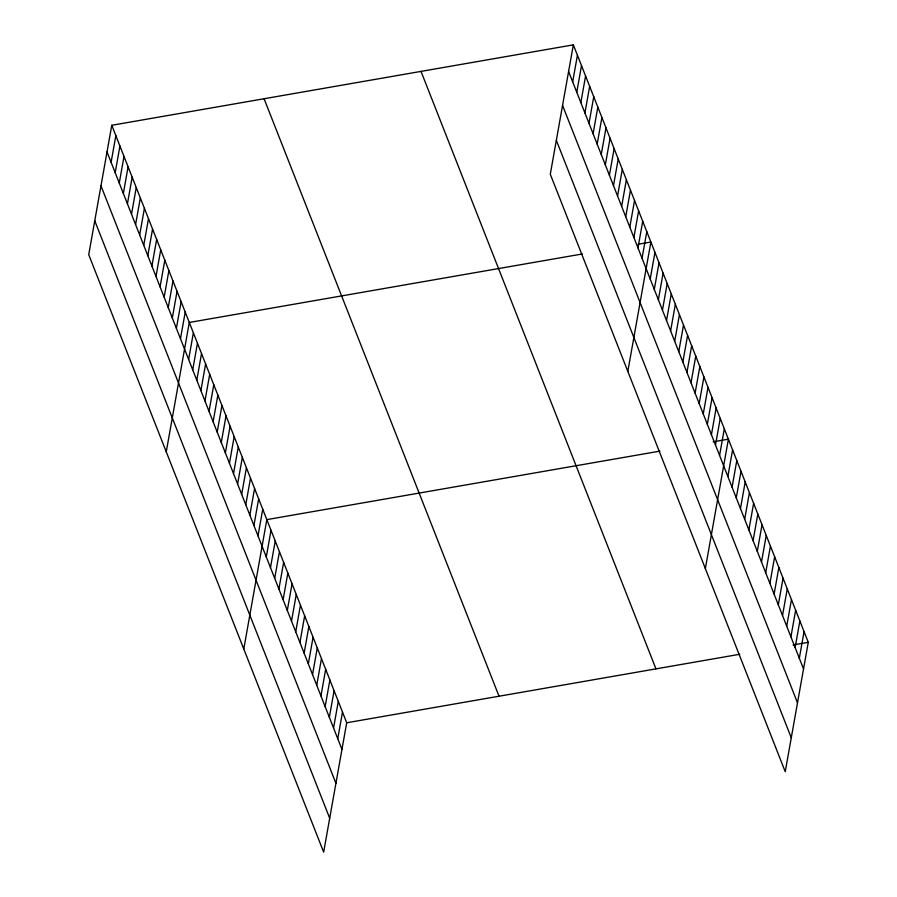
<?xml version="1.0" encoding="UTF-8"?>
<svg xmlns="http://www.w3.org/2000/svg" width="897" height="897" viewBox="0 0 897 897"><rect width="100%" height="100%" fill="white"/><g stroke="black" fill="none" stroke-linecap="round" stroke-linejoin="round"><path stroke-width="1.35" d="M111.766 125.288L88.725 254.67L323.66 852.15L346.702 722.769L111.766 125.288L573.34 44.85L808.275 642.33L785.234 771.712L550.298 174.231L573.34 44.85M111.105 162.29L115.848 135.671M115.186 172.673L119.929 146.043M119.267 183.044L124.01 156.426M123.349 193.427L128.092 166.797M127.43 203.798L132.173 177.18M131.511 214.181L136.254 187.551M135.593 224.553L140.336 197.934M139.674 234.936L144.417 208.306M143.755 245.307L148.487 218.689M147.826 255.69L152.568 229.06M151.907 266.061L156.65 239.443M155.988 276.444L160.731 249.815M160.07 286.816L164.813 260.197M164.151 297.199L168.894 270.569M168.232 307.57L172.975 280.952M172.314 317.953L177.057 291.323M176.395 328.324L181.138 301.706M180.476 338.707L185.219 312.078M166.248 451.841L189.301 322.46L582.332 253.963M188.639 359.462L193.382 332.832M192.72 369.833L197.452 343.215M196.791 380.216L201.533 353.586M200.872 390.587L205.615 363.969M204.953 400.97L209.696 374.341M209.035 411.342L213.778 384.723M213.116 421.725L217.859 395.095M217.197 432.096L221.94 405.478M221.279 442.479L226.022 415.849M225.36 452.85L230.103 426.232M229.441 463.233L234.184 436.604M233.523 473.605L238.266 446.986M237.604 483.988L242.347 457.358M241.685 494.359L246.428 467.741M245.767 504.742L250.498 478.112M249.837 515.113L254.58 488.495M253.918 525.496L258.661 498.867M258 535.868L262.743 509.249M243.782 649.013L266.824 519.621L659.856 451.135M266.286 556.936L271.029 530.318M270.49 567.633L275.233 541.014M274.695 578.318L279.438 551.7M278.9 589.015L283.643 562.397M283.104 599.712L287.847 573.082M287.309 610.397L292.052 583.779M291.514 621.094L296.257 594.464M295.718 631.78L300.461 605.161M299.923 642.476L304.666 615.847M304.128 653.162L308.871 626.543M308.333 663.858L313.075 637.24M312.537 674.544L317.28 647.926M316.742 685.241L321.474 658.622M320.947 695.926L325.678 669.308M325.14 706.623L329.883 680.004M329.345 717.32L334.088 690.69M333.549 728.005L338.292 701.387M337.754 738.702L342.497 712.072M572.678 81.851L577.421 55.233M576.76 92.223L581.503 65.604M580.841 102.606L585.584 75.987M584.922 112.977L589.665 86.359M589.004 123.36L593.747 96.741M593.085 133.731L597.828 107.113M597.167 144.114L601.909 117.496M601.248 154.486L605.991 127.867M605.329 164.869L610.072 138.25M609.411 175.24L614.142 148.622M613.481 185.623L618.224 159.004M617.562 195.995L622.305 169.376M621.643 206.377L626.386 179.759M625.725 216.749L630.468 190.13M629.806 227.132L634.549 200.513M633.887 237.503L638.63 210.885M637.969 247.886L642.712 221.267M642.05 258.258L646.793 231.639M627.822 371.403L650.874 242.022L638.182 244.231M650.213 279.012L654.956 252.393M654.294 289.395L659.037 262.776M658.376 299.766L663.107 273.148M662.446 310.149L667.189 283.53M666.527 320.521L671.27 293.902M670.608 330.903L675.351 304.285M674.69 341.275L679.433 314.656M678.771 351.658L683.514 325.039M682.852 362.029L687.595 335.411M686.934 372.412L691.677 345.793M691.015 382.784L695.758 356.165M695.097 393.166L699.839 366.548M699.178 403.538L703.921 376.919M703.259 413.921L708.002 387.302M707.341 424.292L712.083 397.674M711.422 434.675L716.154 408.057M715.492 445.047L720.235 418.428M719.573 455.429L724.316 428.811M705.356 568.563L728.398 439.182L713.171 441.84M727.859 476.498L732.602 449.879M732.064 487.194L736.807 460.565M736.269 497.88L741.012 471.261M740.474 508.577L745.216 481.947M744.678 519.262L749.421 492.644M748.883 529.959L753.626 503.34M753.088 540.644L757.83 514.026M757.292 551.341L762.035 524.723M761.497 562.027L766.24 535.408M765.702 572.723L770.445 546.105M769.906 583.42L774.649 556.79M774.111 594.106L778.854 567.487M778.316 604.802L783.059 578.173M782.52 615.488L787.263 588.869M786.725 626.184L791.457 599.555M790.919 636.87L795.661 610.252M795.123 647.567L799.866 620.948M799.328 658.252L804.071 631.634M346.702 722.769L739.733 654.272M793.049 644.977L808.275 642.33M568.597 71.468L803.533 668.949M562.565 105.386L797.5 702.856M556.342 140.324L791.277 737.794M421.018 71.401L655.954 668.87M264.088 98.748L499.024 696.218M107.023 151.918L341.959 749.387M100.98 185.825L335.927 783.305M94.757 220.763L329.692 818.243"/></g></svg>
